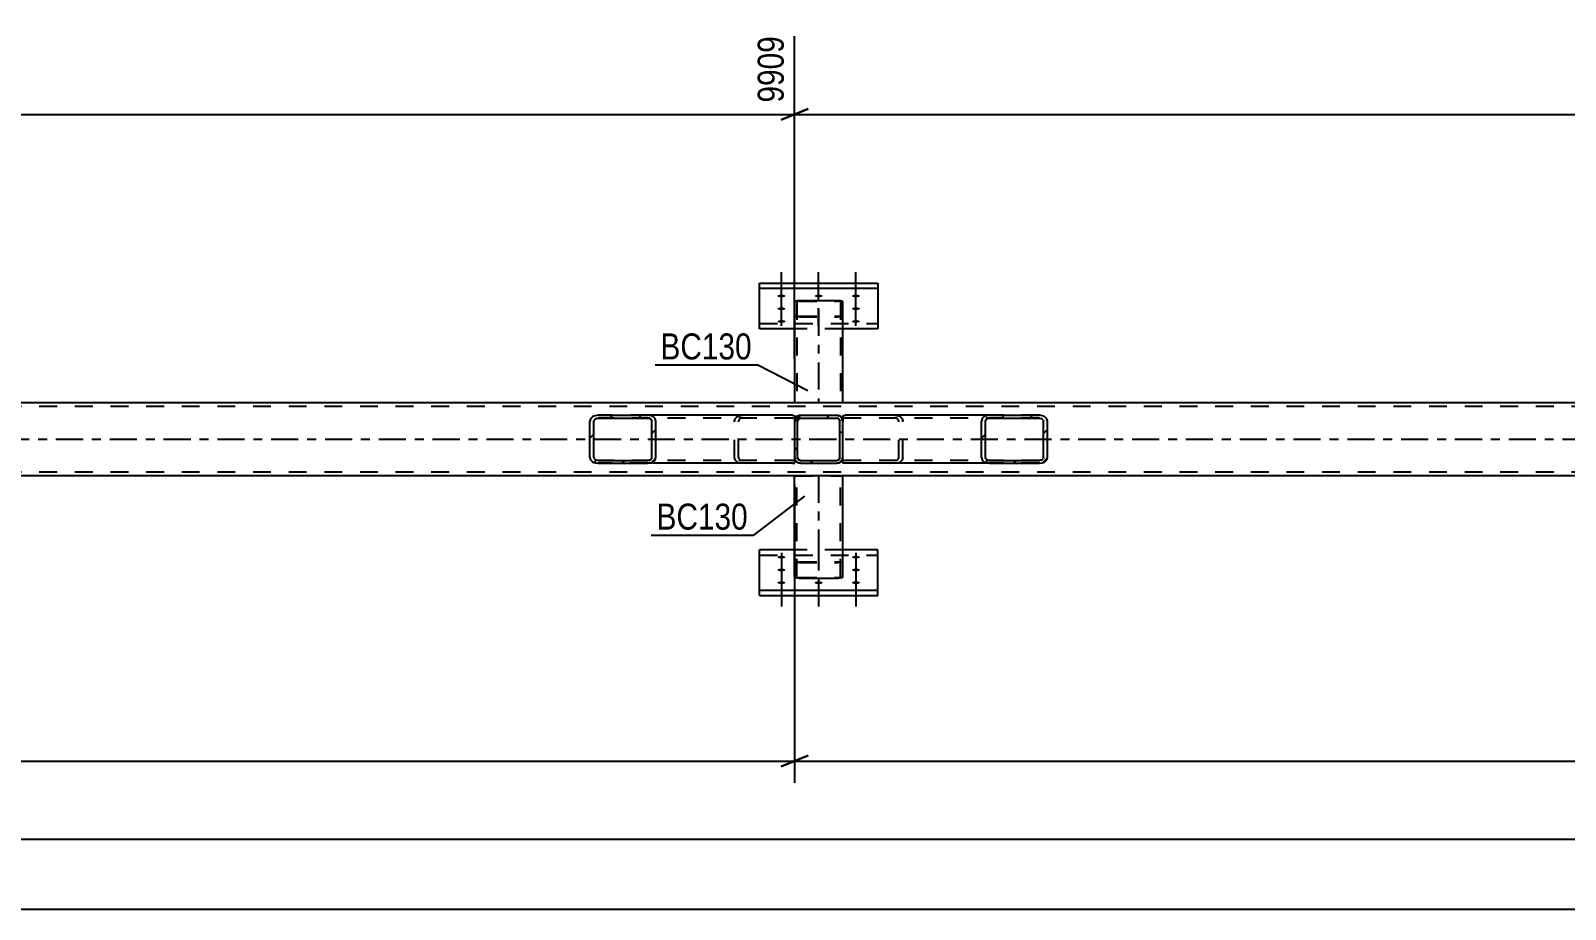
# Model space of a CAD drawing. Header units: millimetres. Extents: x -153 to 1036, y -682 to 159.
# Drawn here: x 229.5 to 398.3, y -303.7 to -207 of the extents above; entities that cross this region are included whole.
import ezdxf

# ---------------------------------------------------------------- set-up
doc = ezdxf.new("R2010")
doc.units = ezdxf.units.MM
doc.linetypes.add('DXK_LINE_DOT2', pattern=[3.9198, 1.9599, -1.9599])
doc.linetypes.add('DXK_LINE_DOT3', pattern=[5.9187, 2.979, -0.9799, 0.9799, -0.9799])
doc.styles.add('Arial Narrow', font='ARIALN.TTF', dxfattribs={"height": 0.2})

# ---------------------------------------------------------------- blocks, each defined once
blk = doc.blocks.new('Part-761548098-5120 - 5101')
at = {"color": 2, "linetype": 'Continuous'}
for p, q in [((874.34, -247.94), (-51.85, -247.94)), ((874.34, -255.94), (-51.85, -255.94))]:
    blk.add_line(p, q, dxfattribs=at)
at = {"color": 7, "linetype": 'DXK_LINE_DOT2'}
for p, q in [((879.14, -248.34), (-51.85, -248.34)), ((879.14, -255.54), (-51.85, -255.54))]:
    blk.add_line(p, q, dxfattribs=at)
at = {"color": 7, "linetype": 'DXK_LINE_DOT3'}
blk.add_line((-51.85, -251.94), (879.14, -251.94), dxfattribs=at)
blk = doc.blocks.new('Part-761548098-5262 - 5101')
at = {"color": 2, "linetype": 'Continuous'}
for p, q in [((309.64, -239.79), (309.64, -234.74)), ((309.64, -234.74), (322.64, -234.74)), ((322.64, -235.35), (309.64, -235.35)), ((322.64, -234.74), (322.64, -239.79)), ((313.5, -239.79), (309.64, -239.79)), ((322.64, -239.79), (318.78, -239.79))]:
    blk.add_line(p, q, dxfattribs=at)
at = {"color": 7, "linetype": 'DXK_LINE_DOT2'}
for p, q in [((309.64, -239.19), (322.64, -239.19)), ((313.54, -239.79), (313.5, -239.79)), ((318.78, -239.79), (313.54, -239.79))]:
    blk.add_line(p, q, dxfattribs=at)
blk = doc.blocks.new('Part-761548098-5303 - 5101')
at = {"color": 2, "linetype": 'Continuous'}
for p, q in [((313.5, -236.83), (313.54, -236.77)), ((313.5, -236.83), (313.5, -247.94)), ((313.54, -236.77), (313.64, -236.71)), ((313.64, -236.71), (313.8, -236.68)), ((313.8, -236.68), (313.98, -236.67)), ((313.98, -236.67), (318.3, -236.67)), ((318.3, -236.67), (318.49, -236.68)), ((318.49, -236.68), (318.64, -236.71)), ((318.64, -236.71), (318.75, -236.77)), ((318.75, -236.77), (318.78, -236.83)), ((318.78, -236.83), (318.78, -247.94))]:
    blk.add_line(p, q, dxfattribs=at)
at = {"color": 7, "linetype": 'DXK_LINE_DOT2'}
for p, q in [((313.76, -236.8), (313.74, -236.83)), ((313.74, -236.83), (313.74, -247.94)), ((313.81, -236.77), (313.76, -236.8)), ((313.89, -236.75), (313.81, -236.77)), ((313.98, -236.75), (313.89, -236.75)), ((313.98, -236.75), (318.3, -236.75)), ((318.4, -236.75), (318.3, -236.75)), ((318.47, -236.77), (318.4, -236.75)), ((318.53, -236.8), (318.47, -236.77)), ((318.54, -236.83), (318.53, -236.8)), ((318.54, -236.83), (318.54, -247.94)), ((313.54, -238.37), (313.5, -238.31)), ((313.64, -238.42), (313.54, -238.37)), ((313.8, -238.46), (313.64, -238.42)), ((313.74, -238.31), (313.76, -238.34)), ((313.76, -238.34), (313.81, -238.37)), ((313.98, -238.47), (313.8, -238.46)), ((313.81, -238.37), (313.89, -238.38)), ((313.89, -238.38), (313.98, -238.39)), ((313.98, -238.39), (318.3, -238.39)), ((313.98, -238.47), (318.3, -238.47)), ((318.3, -238.39), (318.4, -238.38)), ((318.49, -238.46), (318.3, -238.47)), ((318.4, -238.38), (318.47, -238.37)), ((318.47, -238.37), (318.49, -238.36)), ((318.49, -238.36), (318.53, -238.34)), ((318.64, -238.42), (318.49, -238.46)), ((318.53, -238.34), (318.54, -238.31)), ((318.75, -238.37), (318.64, -238.42)), ((318.78, -238.31), (318.75, -238.37)), ((318.78, -247.94), (313.5, -247.94))]:
    blk.add_line(p, q, dxfattribs=at)
at = {"color": 7, "linetype": 'DXK_LINE_DOT3'}
blk.add_line((316.14, -237.57), (316.14, -247.94), dxfattribs=at)
blk = doc.blocks.new('Part-761548098-5269 - 5101')
at = {"color": 2, "linetype": 'Continuous'}
for p, q in [((309.64, -269.14), (309.64, -264.09)), ((313.5, -264.09), (309.64, -264.09)), ((322.64, -264.09), (318.78, -264.09)), ((322.64, -269.14), (322.64, -264.09)), ((309.64, -268.54), (322.64, -268.54)), ((309.64, -269.14), (322.64, -269.14))]:
    blk.add_line(p, q, dxfattribs=at)
at = {"color": 7, "linetype": 'DXK_LINE_DOT2'}
for p, q in [((309.64, -264.69), (322.64, -264.69)), ((318.78, -264.09), (313.5, -264.09))]:
    blk.add_line(p, q, dxfattribs=at)
blk = doc.blocks.new('Part-761548098-5317 - 5101')
at = {"linetype": 'Continuous'}
h = blk.add_hatch(dxfattribs=at)
h.set_pattern_fill('', scale=0.7, style=0, pattern_type=0)
h.set_pattern_definition([(45, (297.6984, -254.5337), (-1.57154, 1.57154), [])])
h.paths.add_polyline_path([(297.36, -254.58), (297.7, -254.53), (297.98, -254.39), (298.17, -254.19), (298.24, -253.94), (298.24, -249.94), (298.17, -249.7), (297.98, -249.49), (297.7, -249.35), (297.36, -249.3), (291.87, -249.3), (291.54, -249.35), (291.25, -249.49), (291.06, -249.7), (290.99, -249.94), (290.99, -253.94), (291.06, -254.19), (291.25, -254.39), (291.54, -254.53), (291.87, -254.58)])
h.paths.add_polyline_path([(291.7, -254.24), (291.56, -254.17), (291.47, -254.06), (291.43, -253.94), (291.43, -249.94), (291.47, -249.82), (291.56, -249.72), (291.7, -249.65), (291.87, -249.62), (297.36, -249.62), (297.53, -249.65), (297.67, -249.72), (297.77, -249.82), (297.8, -249.94), (297.8, -253.94), (297.77, -254.06), (297.67, -254.17), (297.53, -254.24), (297.36, -254.26), (291.87, -254.26)])
at = {"color": 2, "linetype": 'Continuous'}
for p, q in [((291.06, -249.7), (290.99, -249.94)), ((291.43, -249.94), (291.47, -249.82)), ((291.87, -249.3), (291.54, -249.35)), ((291.7, -249.65), (291.87, -249.62)), ((291.87, -249.3), (297.36, -249.3)), ((291.87, -249.62), (297.36, -249.62)), ((313.25, -249.3), (297.36, -249.3)), ((297.7, -249.35), (297.36, -249.3)), ((297.36, -249.62), (297.53, -249.65)), ((297.77, -249.82), (297.8, -249.94)), ((298.24, -249.94), (298.17, -249.7)), ((313.25, -249.3), (313.51, -249.34)), ((313.51, -249.34), (313.51, -249.35)), ((313.51, -249.35), (313.51, -249.49)), ((313.51, -249.49), (313.51, -249.94)), ((290.99, -253.94), (290.99, -249.94)), ((291.43, -253.94), (291.43, -249.94)), ((297.8, -253.94), (297.8, -249.94)), ((298.24, -253.94), (298.24, -249.94)), ((290.99, -253.94), (291.06, -254.19)), ((291.47, -254.06), (291.43, -253.94)), ((291.54, -254.53), (291.87, -254.58)), ((291.87, -254.26), (291.7, -254.24)), ((291.87, -254.26), (297.36, -254.26)), ((291.87, -254.58), (297.36, -254.58)), ((297.53, -254.24), (297.36, -254.26)), ((297.36, -254.58), (297.7, -254.53)), ((313.25, -254.58), (297.36, -254.58)), ((297.8, -253.94), (297.77, -254.06)), ((298.17, -254.19), (298.24, -253.94)), ((313.25, -254.58), (313.51, -254.55)), ((313.51, -254.55), (313.51, -253.94))]:
    blk.add_line(p, q, dxfattribs=at)
at = {"color": 7, "linetype": 'DXK_LINE_DOT2'}
for p, q in [((297.36, -249.3), (291.87, -249.3)), ((313.25, -249.62), (291.87, -249.62)), ((306.88, -249.94), (306.95, -249.7)), ((307.35, -249.82), (307.32, -249.94)), ((307.42, -249.35), (307.76, -249.3)), ((307.76, -249.62), (307.59, -249.65)), ((313.42, -249.65), (313.25, -249.62)), ((313.51, -249.69), (313.42, -249.65)), ((313.51, -249.34), (313.51, -249.34)), ((313.51, -249.49), (313.51, -249.69)), ((313.51, -253.94), (313.51, -249.7)), ((306.88, -253.94), (306.88, -249.94)), ((307.32, -253.94), (307.32, -249.94)), ((313.25, -254.26), (291.87, -254.26)), ((297.36, -254.58), (291.87, -254.58)), ((306.95, -254.19), (306.88, -253.94)), ((307.32, -253.94), (307.35, -254.06)), ((307.76, -254.58), (307.42, -254.53)), ((307.59, -254.24), (307.76, -254.26)), ((313.25, -254.26), (313.42, -254.24)), ((313.42, -254.24), (313.51, -254.19))]:
    blk.add_line(p, q, dxfattribs=at)
at = {"color": 2, "linetype": 'Continuous'}
for centre, radius, start, end in [((291.74, -250.13), 0.802, 104.5547, 147.5896), ((291.8, -250.03), 0.401, 104.5547, 147.5896), ((297.43, -250.03), 0.401, 32.4104, 75.4453), ((297.5, -250.13), 0.802, 32.4104, 75.4453), ((291.74, -253.76), 0.802, 212.4104, 255.4453), ((291.8, -253.85), 0.401, 212.4104, 255.4453), ((297.43, -253.85), 0.401, 284.5547, 327.5896), ((297.5, -253.76), 0.802, 284.5547, 327.5896)]:
    blk.add_arc(centre, radius, start, end, dxfattribs=at)
at = {"color": 7, "linetype": 'DXK_LINE_DOT2'}
for centre, radius, start, end in [((307.62, -250.13), 0.802, 104.5547, 147.5896), ((307.69, -250.03), 0.401, 104.5547, 147.5896), ((307.62, -253.76), 0.802, 212.4104, 255.4453), ((307.69, -253.85), 0.401, 212.4104, 255.4453)]:
    blk.add_arc(centre, radius, start, end, dxfattribs=at)
blk = doc.blocks.new('Part-761548098-5330 - 5101')
at = {"color": 2, "linetype": 'Continuous'}
for p, q in [((313.5, -267.05), (313.5, -255.94)), ((318.78, -255.94), (318.78, -267.05)), ((313.54, -267.12), (313.5, -267.05)), ((313.64, -267.17), (313.54, -267.12)), ((313.8, -267.21), (313.64, -267.17)), ((313.98, -267.22), (313.8, -267.21)), ((313.98, -267.22), (318.3, -267.22)), ((318.49, -267.21), (318.3, -267.22)), ((318.64, -267.17), (318.49, -267.21)), ((318.75, -267.12), (318.64, -267.17)), ((318.78, -267.05), (318.75, -267.12))]:
    blk.add_line(p, q, dxfattribs=at)
at = {"color": 7, "linetype": 'DXK_LINE_DOT2'}
for p, q in [((313.5, -255.94), (318.78, -255.94)), ((313.74, -267.05), (313.74, -255.94)), ((318.54, -267.05), (318.54, -255.94)), ((313.5, -265.58), (313.54, -265.51)), ((313.54, -265.51), (313.64, -265.46)), ((313.64, -265.46), (313.8, -265.43)), ((313.76, -265.55), (313.74, -265.58)), ((313.81, -265.52), (313.76, -265.55)), ((313.8, -265.43), (313.98, -265.41)), ((313.89, -265.5), (313.81, -265.52)), ((313.98, -265.49), (313.89, -265.5)), ((313.98, -265.41), (318.3, -265.41)), ((313.98, -265.49), (318.3, -265.49)), ((318.3, -265.41), (318.49, -265.43)), ((318.4, -265.5), (318.3, -265.49)), ((318.47, -265.52), (318.4, -265.5)), ((318.47, -265.52), (318.49, -265.53)), ((318.49, -265.43), (318.64, -265.46)), ((318.49, -265.53), (318.53, -265.55)), ((318.54, -265.58), (318.53, -265.55)), ((318.64, -265.46), (318.75, -265.51)), ((318.75, -265.51), (318.78, -265.58)), ((313.74, -267.05), (313.76, -267.09)), ((313.76, -267.09), (313.81, -267.11)), ((313.81, -267.11), (313.89, -267.13)), ((313.89, -267.13), (313.98, -267.14)), ((313.98, -267.14), (318.3, -267.14)), ((318.3, -267.14), (318.4, -267.13)), ((318.4, -267.13), (318.47, -267.11)), ((318.47, -267.11), (318.53, -267.09)), ((318.53, -267.09), (318.54, -267.05))]:
    blk.add_line(p, q, dxfattribs=at)
at = {"color": 7, "linetype": 'DXK_LINE_DOT3'}
blk.add_line((316.14, -255.94), (316.14, -266.32), dxfattribs=at)
blk = doc.blocks.new('Part-761548098-5335 - 5101')
at = {"linetype": 'Continuous'}
h = blk.add_hatch(dxfattribs=at)
h.set_pattern_fill('', scale=0.7, style=0, pattern_type=0)
h.set_pattern_definition([(45, (318.39, -254.5337), (-1.57154, 1.57154), [])])
h.paths.add_polyline_path([(318.15, -254.58), (318.39, -254.53), (318.6, -254.39), (318.74, -254.19), (318.79, -253.94), (318.79, -249.94), (318.74, -249.7), (318.6, -249.49), (318.39, -249.35), (318.15, -249.3), (314.15, -249.3), (313.9, -249.35), (313.69, -249.49), (313.55, -249.7), (313.51, -249.94), (313.51, -253.94), (313.55, -254.19), (313.69, -254.39), (313.9, -254.53), (314.15, -254.58)])
h.paths.add_polyline_path([(314.02, -254.24), (313.92, -254.17), (313.85, -254.06), (313.83, -253.94), (313.83, -249.94), (313.85, -249.82), (313.92, -249.72), (314.02, -249.65), (314.15, -249.62), (318.15, -249.62), (318.27, -249.65), (318.37, -249.72), (318.44, -249.82), (318.47, -249.94), (318.47, -253.94), (318.44, -254.06), (318.37, -254.17), (318.27, -254.24), (318.15, -254.26), (314.15, -254.26)])
at = {"color": 7, "linetype": 'DXK_LINE_DOT2'}
for p, q in [((313.51, -249.94), (313.55, -249.7)), ((313.85, -249.82), (313.83, -249.94)), ((313.9, -249.35), (314.15, -249.3)), ((314.15, -249.62), (314.02, -249.65)), ((314.15, -249.3), (318.15, -249.3)), ((314.15, -249.62), (318.15, -249.62)), ((318.15, -249.3), (318.39, -249.35)), ((318.27, -249.65), (318.15, -249.62)), ((318.47, -249.94), (318.44, -249.82)), ((318.74, -249.7), (318.79, -249.94)), ((313.51, -253.94), (313.51, -249.94)), ((313.83, -253.94), (313.83, -249.94)), ((318.47, -253.94), (318.47, -249.94)), ((318.79, -253.94), (318.79, -249.94)), ((313.55, -254.19), (313.51, -253.94)), ((313.83, -253.94), (313.85, -254.06)), ((314.15, -254.58), (313.9, -254.53)), ((314.02, -254.24), (314.15, -254.26)), ((314.15, -254.26), (318.15, -254.26)), ((314.15, -254.58), (318.15, -254.58)), ((318.15, -254.26), (318.27, -254.24)), ((318.39, -254.53), (318.15, -254.58)), ((318.44, -254.06), (318.47, -253.94)), ((318.79, -253.94), (318.74, -254.19))]:
    blk.add_line(p, q, dxfattribs=at)
at = {"color": 2, "linetype": 'Continuous'}
for p, q in [((313.55, -249.7), (313.51, -249.94)), ((313.83, -249.94), (313.85, -249.82)), ((314.15, -249.3), (313.9, -249.35)), ((314.02, -249.65), (314.15, -249.62)), ((314.15, -249.3), (318.15, -249.3)), ((314.15, -249.62), (318.15, -249.62)), ((318.39, -249.35), (318.15, -249.3)), ((318.15, -249.62), (318.27, -249.65)), ((318.44, -249.82), (318.47, -249.94)), ((318.79, -249.94), (318.74, -249.7)), ((313.51, -253.94), (313.51, -249.94)), ((313.83, -253.94), (313.83, -249.94)), ((318.47, -253.94), (318.47, -249.94)), ((318.79, -253.94), (318.79, -249.94)), ((313.51, -253.94), (313.55, -254.19)), ((313.85, -254.06), (313.83, -253.94)), ((313.9, -254.53), (314.15, -254.58)), ((314.15, -254.26), (314.02, -254.24)), ((314.15, -254.26), (318.15, -254.26)), ((314.15, -254.58), (318.15, -254.58)), ((318.27, -254.24), (318.15, -254.26)), ((318.15, -254.58), (318.39, -254.53)), ((318.47, -253.94), (318.44, -254.06)), ((318.74, -254.19), (318.79, -253.94))]:
    blk.add_line(p, q, dxfattribs=at)
at = {"color": 7, "linetype": 'DXK_LINE_DOT2'}
for centre, radius, start, end in [((314.15, -249.94), 0.64, 112.5, 157.5), ((314.15, -249.94), 0.32, 112.5, 157.5), ((318.15, -249.94), 0.32, 22.5, 67.5), ((318.15, -249.94), 0.64, 22.5, 67.5), ((314.15, -253.94), 0.64, 202.5, 247.5), ((314.15, -253.94), 0.32, 202.5, 247.5), ((318.15, -253.94), 0.32, 292.5, 337.5), ((318.15, -253.94), 0.64, 292.5, 337.5)]:
    blk.add_arc(centre, radius, start, end, dxfattribs=at)
at = {"color": 2, "linetype": 'Continuous'}
for centre, radius, start, end in [((314.15, -249.94), 0.64, 112.5, 157.5), ((314.15, -249.94), 0.32, 112.5, 157.5), ((318.15, -249.94), 0.32, 22.5, 67.5), ((318.15, -249.94), 0.64, 22.5, 67.5), ((314.15, -253.94), 0.64, 202.5, 247.5), ((314.15, -253.94), 0.32, 202.5, 247.5), ((318.15, -253.94), 0.32, 292.5, 337.5), ((318.15, -253.94), 0.64, 292.5, 337.5)]:
    blk.add_arc(centre, radius, start, end, dxfattribs=at)
blk = doc.blocks.new('Part-761548098-5344 - 5101')
at = {"linetype": 'Continuous'}
h = blk.add_hatch(dxfattribs=at)
h.set_pattern_fill('', scale=0.7, style=0, pattern_type=0)
h.set_pattern_definition([(45, (340.755, -254.5337), (-1.57154, 1.57154), [])])
h.paths.add_polyline_path([(340.42, -254.58), (340.75, -254.53), (341.04, -254.39), (341.23, -254.19), (341.3, -253.94), (341.3, -249.94), (341.23, -249.7), (341.04, -249.49), (340.75, -249.35), (340.42, -249.3), (334.93, -249.3), (334.59, -249.35), (334.31, -249.49), (334.12, -249.7), (334.05, -249.94), (334.05, -253.94), (334.12, -254.19), (334.31, -254.39), (334.59, -254.53), (334.93, -254.58)])
h.paths.add_polyline_path([(334.76, -254.24), (334.62, -254.17), (334.52, -254.06), (334.49, -253.94), (334.49, -249.94), (334.52, -249.82), (334.62, -249.72), (334.76, -249.65), (334.93, -249.62), (340.42, -249.62), (340.59, -249.65), (340.73, -249.72), (340.82, -249.82), (340.86, -249.94), (340.86, -253.94), (340.82, -254.06), (340.73, -254.17), (340.59, -254.24), (340.42, -254.26), (334.93, -254.26)])
at = {"color": 2, "linetype": 'Continuous'}
for p, q in [((318.79, -249.34), (319.04, -249.3)), ((318.79, -249.34), (318.79, -249.94)), ((334.93, -249.3), (319.04, -249.3)), ((334.12, -249.7), (334.05, -249.94)), ((334.49, -249.94), (334.52, -249.82)), ((334.93, -249.3), (334.59, -249.35)), ((334.76, -249.65), (334.93, -249.62)), ((334.93, -249.3), (340.42, -249.3)), ((334.93, -249.62), (340.42, -249.62)), ((340.75, -249.35), (340.42, -249.3)), ((340.42, -249.62), (340.59, -249.65)), ((340.82, -249.82), (340.86, -249.94)), ((341.3, -249.94), (341.23, -249.7)), ((334.05, -253.94), (334.05, -249.94)), ((334.49, -253.94), (334.49, -249.94)), ((340.86, -253.94), (340.86, -249.94)), ((341.3, -253.94), (341.3, -249.94)), ((318.79, -254.53), (318.79, -253.94)), ((318.79, -254.55), (318.79, -254.53)), ((319.04, -254.58), (318.79, -254.55)), ((334.93, -254.58), (319.04, -254.58)), ((334.05, -253.94), (334.12, -254.19)), ((334.52, -254.06), (334.49, -253.94)), ((334.59, -254.53), (334.93, -254.58)), ((334.93, -254.26), (334.76, -254.24)), ((334.93, -254.26), (340.42, -254.26)), ((334.93, -254.58), (340.42, -254.58)), ((340.59, -254.24), (340.42, -254.26)), ((340.42, -254.58), (340.75, -254.53)), ((340.86, -253.94), (340.82, -254.06)), ((341.23, -254.19), (341.3, -253.94))]:
    blk.add_line(p, q, dxfattribs=at)
at = {"color": 7, "linetype": 'DXK_LINE_DOT2'}
for p, q in [((318.79, -249.69), (318.79, -249.34)), ((318.87, -249.65), (318.79, -249.69)), ((319.04, -249.62), (318.87, -249.65)), ((340.42, -249.62), (319.04, -249.62)), ((324.53, -249.3), (324.87, -249.35)), ((324.7, -249.65), (324.53, -249.62)), ((324.97, -249.94), (324.94, -249.82)), ((325.34, -249.7), (325.41, -249.94)), ((340.42, -249.3), (334.93, -249.3)), ((318.79, -254.39), (318.79, -249.94)), ((324.97, -253.94), (324.97, -249.94)), ((325.41, -253.94), (325.41, -249.94)), ((318.79, -254.19), (318.87, -254.24)), ((318.87, -254.24), (319.04, -254.26)), ((340.42, -254.26), (319.04, -254.26)), ((324.53, -254.26), (324.7, -254.24)), ((324.87, -254.53), (324.53, -254.58)), ((324.94, -254.06), (324.97, -253.94)), ((325.41, -253.94), (325.34, -254.19)), ((340.42, -254.58), (334.93, -254.58))]:
    blk.add_line(p, q, dxfattribs=at)
for centre, radius, start, end in [((324.6, -250.03), 0.401, 32.4105, 75.4453), ((324.67, -250.13), 0.802, 32.4105, 75.4453), ((324.6, -253.85), 0.401, 284.5547, 327.5895), ((324.67, -253.76), 0.802, 284.5547, 327.5895)]:
    blk.add_arc(centre, radius, start, end, dxfattribs=at)
at = {"color": 2, "linetype": 'Continuous'}
for centre, radius, start, end in [((334.79, -250.13), 0.802, 104.5547, 147.5895), ((334.86, -250.03), 0.401, 104.5547, 147.5895), ((340.49, -250.03), 0.401, 32.4105, 75.4453), ((340.55, -250.13), 0.802, 32.4105, 75.4453), ((334.79, -253.76), 0.802, 212.4105, 255.4453), ((334.86, -253.85), 0.401, 212.4105, 255.4453), ((340.49, -253.85), 0.401, 284.5547, 327.5895), ((340.55, -253.76), 0.802, 284.5547, 327.5895)]:
    blk.add_arc(centre, radius, start, end, dxfattribs=at)
blk = doc.blocks.new('Bolt-761548098-5349 - 5101')
at = {"linetype": 'Continuous'}
for points in [[(312.04, -236.02), (312.14, -236.02), (312.22, -236.03), (312.3, -236.05), (312.37, -236.07), (312.43, -236.09), (312.46, -236.12), (312.48, -236.15), (312.48, -236.18), (312.46, -236.21), (312.43, -236.24), (312.37, -236.27), (312.3, -236.29), (312.22, -236.3), (312.14, -236.31), (312.04, -236.32), (311.95, -236.31), (311.87, -236.3), (311.79, -236.29), (311.72, -236.27), (311.66, -236.24), (311.63, -236.21), (311.61, -236.18), (311.61, -236.15), (311.63, -236.12), (311.66, -236.09), (311.72, -236.07), (311.79, -236.05), (311.87, -236.03), (311.95, -236.02)], [(316.14, -236.02), (316.24, -236.02), (316.32, -236.03), (316.4, -236.05), (316.47, -236.07), (316.53, -236.09), (316.56, -236.12), (316.58, -236.15), (316.58, -236.18), (316.56, -236.21), (316.53, -236.24), (316.47, -236.27), (316.4, -236.29), (316.32, -236.3), (316.24, -236.31), (316.14, -236.32), (316.05, -236.31), (315.97, -236.3), (315.89, -236.29), (315.82, -236.27), (315.76, -236.24), (315.73, -236.21), (315.71, -236.18), (315.71, -236.15), (315.73, -236.12), (315.76, -236.09), (315.82, -236.07), (315.89, -236.05), (315.97, -236.03), (316.05, -236.02)], [(320.24, -236.02), (320.34, -236.02), (320.42, -236.03), (320.5, -236.05), (320.57, -236.07), (320.63, -236.09), (320.66, -236.12), (320.68, -236.15), (320.68, -236.18), (320.66, -236.21), (320.63, -236.24), (320.57, -236.27), (320.5, -236.29), (320.42, -236.3), (320.34, -236.31), (320.24, -236.32), (320.15, -236.31), (320.07, -236.3), (319.99, -236.29), (319.92, -236.27), (319.86, -236.24), (319.83, -236.21), (319.81, -236.18), (319.81, -236.15), (319.83, -236.12), (319.86, -236.09), (319.92, -236.07), (319.99, -236.05), (320.07, -236.03), (320.15, -236.02)], [(312.04, -237.42), (312.14, -237.42), (312.22, -237.43), (312.3, -237.45), (312.37, -237.47), (312.43, -237.49), (312.46, -237.52), (312.48, -237.55), (312.48, -237.58), (312.46, -237.62), (312.43, -237.64), (312.37, -237.67), (312.3, -237.69), (312.22, -237.71), (312.14, -237.72), (312.04, -237.72), (311.95, -237.72), (311.87, -237.71), (311.79, -237.69), (311.72, -237.67), (311.66, -237.64), (311.63, -237.62), (311.61, -237.58), (311.61, -237.55), (311.63, -237.52), (311.66, -237.49), (311.72, -237.47), (311.79, -237.45), (311.87, -237.43), (311.95, -237.42)], [(320.24, -237.42), (320.34, -237.42), (320.42, -237.43), (320.5, -237.45), (320.57, -237.47), (320.63, -237.49), (320.66, -237.52), (320.68, -237.55), (320.68, -237.58), (320.66, -237.62), (320.63, -237.64), (320.57, -237.67), (320.5, -237.69), (320.42, -237.71), (320.34, -237.72), (320.24, -237.72), (320.15, -237.72), (320.07, -237.71), (319.99, -237.69), (319.92, -237.67), (319.86, -237.64), (319.83, -237.62), (319.81, -237.58), (319.81, -237.55), (319.83, -237.52), (319.86, -237.49), (319.92, -237.47), (319.99, -237.45), (320.07, -237.43), (320.15, -237.42)], [(312.04, -238.82), (312.14, -238.82), (312.22, -238.83), (312.3, -238.85), (312.37, -238.87), (312.43, -238.9), (312.46, -238.92), (312.48, -238.96), (312.48, -238.99), (312.46, -239.02), (312.43, -239.05), (312.37, -239.07), (312.3, -239.09), (312.22, -239.11), (312.14, -239.12), (312.04, -239.12), (311.95, -239.12), (311.87, -239.11), (311.79, -239.09), (311.72, -239.07), (311.66, -239.05), (311.63, -239.02), (311.61, -238.99), (311.61, -238.96), (311.63, -238.92), (311.66, -238.9), (311.72, -238.87), (311.79, -238.85), (311.87, -238.83), (311.95, -238.82)], [(320.24, -238.82), (320.34, -238.82), (320.42, -238.83), (320.5, -238.85), (320.57, -238.87), (320.63, -238.9), (320.66, -238.92), (320.68, -238.96), (320.68, -238.99), (320.66, -239.02), (320.63, -239.05), (320.57, -239.07), (320.5, -239.09), (320.42, -239.11), (320.34, -239.12), (320.24, -239.12), (320.15, -239.12), (320.07, -239.11), (319.99, -239.09), (319.92, -239.07), (319.86, -239.05), (319.83, -239.02), (319.81, -238.99), (319.81, -238.96), (319.83, -238.92), (319.86, -238.9), (319.92, -238.87), (319.99, -238.85), (320.07, -238.83), (320.15, -238.82)]]:
    blk.add_hatch(color=1, dxfattribs=at).paths.add_polyline_path(points)
at = {"color": 1, "linetype": 'Continuous'}
for p, q in [((312.04, -236.66), (312.04, -233.54)), ((316.14, -236.66), (316.14, -233.54)), ((320.24, -236.66), (320.24, -233.54)), ((312.04, -238.06), (312.04, -234.94)), ((320.24, -238.06), (320.24, -234.94)), ((312.04, -239.46), (312.04, -236.34)), ((320.24, -239.46), (320.24, -236.34))]:
    blk.add_line(p, q, dxfattribs=at)
at = {"color": 1, "linetype": 'DXK_LINE_DOT2'}
blk.add_line((316.14, -239.46), (316.14, -236.34), dxfattribs=at)
blk = doc.blocks.new('Bolt-761548098-5354 - 5101')
at = {"linetype": 'Continuous'}
for points in [[(312.04, -265.06), (311.95, -265.06), (311.87, -265.05), (311.79, -265.04), (311.72, -265.01), (311.66, -264.99), (311.63, -264.96), (311.61, -264.93), (311.61, -264.9), (311.63, -264.87), (311.66, -264.84), (311.72, -264.81), (311.79, -264.79), (311.87, -264.78), (311.95, -264.77), (312.04, -264.76), (312.14, -264.77), (312.22, -264.78), (312.3, -264.79), (312.37, -264.81), (312.43, -264.84), (312.46, -264.87), (312.48, -264.9), (312.48, -264.93), (312.46, -264.96), (312.43, -264.99), (312.37, -265.01), (312.3, -265.04), (312.22, -265.05), (312.14, -265.06)], [(320.24, -265.06), (320.15, -265.06), (320.07, -265.05), (319.99, -265.04), (319.92, -265.01), (319.86, -264.99), (319.83, -264.96), (319.81, -264.93), (319.81, -264.9), (319.83, -264.87), (319.86, -264.84), (319.92, -264.81), (319.99, -264.79), (320.07, -264.78), (320.15, -264.77), (320.24, -264.76), (320.34, -264.77), (320.42, -264.78), (320.5, -264.79), (320.57, -264.81), (320.63, -264.84), (320.66, -264.87), (320.68, -264.9), (320.68, -264.93), (320.66, -264.96), (320.63, -264.99), (320.57, -265.01), (320.5, -265.04), (320.42, -265.05), (320.34, -265.06)], [(312.04, -266.47), (311.95, -266.46), (311.87, -266.45), (311.79, -266.44), (311.72, -266.42), (311.66, -266.39), (311.63, -266.36), (311.61, -266.33), (311.61, -266.3), (311.63, -266.27), (311.66, -266.24), (311.72, -266.22), (311.79, -266.19), (311.87, -266.18), (311.95, -266.17), (312.04, -266.17), (312.14, -266.17), (312.22, -266.18), (312.3, -266.19), (312.37, -266.22), (312.43, -266.24), (312.46, -266.27), (312.48, -266.3), (312.48, -266.33), (312.46, -266.36), (312.43, -266.39), (312.37, -266.42), (312.3, -266.44), (312.22, -266.45), (312.14, -266.46)], [(320.24, -266.47), (320.15, -266.46), (320.07, -266.45), (319.99, -266.44), (319.92, -266.42), (319.86, -266.39), (319.83, -266.36), (319.81, -266.33), (319.81, -266.3), (319.83, -266.27), (319.86, -266.24), (319.92, -266.22), (319.99, -266.19), (320.07, -266.18), (320.15, -266.17), (320.24, -266.17), (320.34, -266.17), (320.42, -266.18), (320.5, -266.19), (320.57, -266.22), (320.63, -266.24), (320.66, -266.27), (320.68, -266.3), (320.68, -266.33), (320.66, -266.36), (320.63, -266.39), (320.57, -266.42), (320.5, -266.44), (320.42, -266.45), (320.34, -266.46)], [(312.04, -267.87), (311.95, -267.87), (311.87, -267.86), (311.79, -267.84), (311.72, -267.82), (311.66, -267.79), (311.63, -267.76), (311.61, -267.73), (311.61, -267.7), (311.63, -267.67), (311.66, -267.64), (311.72, -267.62), (311.79, -267.6), (311.87, -267.58), (311.95, -267.57), (312.04, -267.57), (312.14, -267.57), (312.22, -267.58), (312.3, -267.6), (312.37, -267.62), (312.43, -267.64), (312.46, -267.67), (312.48, -267.7), (312.48, -267.73), (312.46, -267.76), (312.43, -267.79), (312.37, -267.82), (312.3, -267.84), (312.22, -267.86), (312.14, -267.87)], [(316.14, -267.87), (316.05, -267.87), (315.97, -267.86), (315.89, -267.84), (315.82, -267.82), (315.76, -267.79), (315.73, -267.76), (315.71, -267.73), (315.71, -267.7), (315.73, -267.67), (315.76, -267.64), (315.82, -267.62), (315.89, -267.6), (315.97, -267.58), (316.05, -267.57), (316.14, -267.57), (316.24, -267.57), (316.32, -267.58), (316.4, -267.6), (316.47, -267.62), (316.53, -267.64), (316.56, -267.67), (316.58, -267.7), (316.58, -267.73), (316.56, -267.76), (316.53, -267.79), (316.47, -267.82), (316.4, -267.84), (316.32, -267.86), (316.24, -267.87)], [(320.24, -267.87), (320.15, -267.87), (320.07, -267.86), (319.99, -267.84), (319.92, -267.82), (319.86, -267.79), (319.83, -267.76), (319.81, -267.73), (319.81, -267.7), (319.83, -267.67), (319.86, -267.64), (319.92, -267.62), (319.99, -267.6), (320.07, -267.58), (320.15, -267.57), (320.24, -267.57), (320.34, -267.57), (320.42, -267.58), (320.5, -267.6), (320.57, -267.62), (320.63, -267.64), (320.66, -267.67), (320.68, -267.7), (320.68, -267.73), (320.66, -267.76), (320.63, -267.79), (320.57, -267.82), (320.5, -267.84), (320.42, -267.86), (320.34, -267.87)]]:
    blk.add_hatch(color=1, dxfattribs=at).paths.add_polyline_path(points)
at = {"color": 1, "linetype": 'Continuous'}
for p, q in [((312.04, -264.42), (312.04, -267.54)), ((320.24, -264.42), (320.24, -267.54)), ((312.04, -265.83), (312.04, -268.95)), ((320.24, -265.83), (320.24, -268.95)), ((312.04, -267.23), (312.04, -270.35)), ((316.14, -267.23), (316.14, -270.35)), ((320.24, -267.23), (320.24, -270.35))]:
    blk.add_line(p, q, dxfattribs=at)
at = {"color": 1, "linetype": 'DXK_LINE_DOT2'}
blk.add_line((316.14, -264.42), (316.14, -267.54), dxfattribs=at)
blk = doc.blocks.new('StraightDimension-761548098-5539 - 5101')
at = {"color": 7, "linetype": 'Continuous'}
for p, q in [((313.5, -243.03), (313.5, -207.57)), ((312, -216.78), (315, -215.58)), ((74.15, -216.18), (313.5, -216.18))]:
    blk.add_line(p, q, dxfattribs=at)
at = {"color": 0, "linetype": 'Continuous'}
blk.add_wipeout([(312.9, -206.97), (308.7, -206.97), (308.7, -215.48), (312.9, -215.48)], dxfattribs=at)
at = {"color": 3, "linetype": 'Continuous', "style": 'Arial Narrow'}
blk.add_text('9909', height=2.863, rotation=90.0002, dxfattribs=at).set_placement((312.3, -214.88))
blk = doc.blocks.new('StraightDimension-761548098-20063 - 5101')
at = {"color": 7, "linetype": 'Continuous'}
blk.add_line((-65.76, -303.66), (880.14, -303.66), dxfattribs=at)
blk = doc.blocks.new('StraightDimension-761548098-5529 - 5101')
at = {"color": 7, "linetype": 'Continuous'}
for p, q in [((313.5, -243.03), (313.5, -207.57)), ((315, -215.58), (312, -216.78)), ((313.5, -216.18), (494.15, -216.18))]:
    blk.add_line(p, q, dxfattribs=at)
blk = doc.blocks.new('StraightDimension-761548098-5577 - 5101')
at = {"color": 7, "linetype": 'Continuous'}
for p, q in [((313.5, -256.94), (313.5, -289.75)), ((315, -286.75), (312, -287.95)), ((313.5, -287.35), (494.15, -287.35))]:
    blk.add_line(p, q, dxfattribs=at)
blk = doc.blocks.new('StraightDimension-761548098-5585 - 5101')
at = {"color": 7, "linetype": 'Continuous'}
for p, q in [((313.5, -256.94), (313.5, -289.75)), ((312, -287.95), (315, -286.75)), ((74.15, -287.35), (313.5, -287.35))]:
    blk.add_line(p, q, dxfattribs=at)
blk = doc.blocks.new('StraightDimension-761548098-19970 - 5101')
at = {"color": 7, "linetype": 'Continuous'}
blk.add_line((-64.75, -295.94), (879.14, -295.94), dxfattribs=at)
blk = doc.blocks.new('Mark-761548098-5326 - 5101')
at = {"color": 0}
blk.add_wipeout([(308.36, -261.88), (308.36, -258.88), (298.31, -258.88), (298.31, -261.88)], dxfattribs=at)
blk.add_wipeout([(308.36, -261.88), (308.36, -258.88), (298.31, -258.88), (298.31, -261.88)], dxfattribs=at)
at = {"color": 30, "linetype": 'Continuous'}
for p in [(314.57, -258.21), (297.71, -262.48)]:
    blk.add_line(p, (308.96, -262.48), dxfattribs=at)
at = {"color": 3, "style": 'Arial Narrow'}
blk.add_text('BC130', height=2.863, dxfattribs=at).set_placement((298.31, -261.88))
blk = doc.blocks.new('Mark-761548098-5299 - 5101')
at = {"color": 0}
blk.add_wipeout([(308.79, -243.15), (308.79, -240.15), (298.74, -240.15), (298.74, -243.15)], dxfattribs=at)
blk.add_wipeout([(308.79, -243.15), (308.79, -240.15), (298.74, -240.15), (298.74, -243.15)], dxfattribs=at)
at = {"color": 30, "linetype": 'Continuous'}
for p in [(298.14, -243.75), (314.96, -246.61)]:
    blk.add_line(p, (309.39, -243.75), dxfattribs=at)
at = {"color": 3, "style": 'Arial Narrow'}
blk.add_text('BC130', height=2.863, dxfattribs=at).set_placement((298.74, -243.15))

msp = doc.modelspace()

# ---------------------------------------------------------------- block references
for name in ['Bolt-761548098-5349 - 5101', 'Part-761548098-5262 - 5101', 'Part-761548098-5303 - 5101', 'Part-761548098-5120 - 5101', 'Part-761548098-5317 - 5101', 'Part-761548098-5335 - 5101', 'Part-761548098-5344 - 5101', 'Part-761548098-5330 - 5101', 'Part-761548098-5269 - 5101', 'Bolt-761548098-5354 - 5101']:
    msp.add_blockref(name, (0, 0))

# ---------------------------------------------------------------- next in the draw order: block references
for name in ['StraightDimension-761548098-5539 - 5101', 'StraightDimension-761548098-20063 - 5101']:
    msp.add_blockref(name, (0, 0))

# ---------------------------------------------------------------- next in the draw order: block references
for name in ['StraightDimension-761548098-5529 - 5101', 'StraightDimension-761548098-5577 - 5101']:
    msp.add_blockref(name, (0, 0))

# ---------------------------------------------------------------- next in the draw order: block references
for name in ['Mark-761548098-5299 - 5101', 'StraightDimension-761548098-5585 - 5101']:
    msp.add_blockref(name, (0, 0))

# ---------------------------------------------------------------- next in the draw order: block references
msp.add_blockref('StraightDimension-761548098-19970 - 5101', (0, 0))

# ---------------------------------------------------------------- next in the draw order: block references
msp.add_blockref('Mark-761548098-5326 - 5101', (0, 0))

doc.saveas('drawing.dxf')
